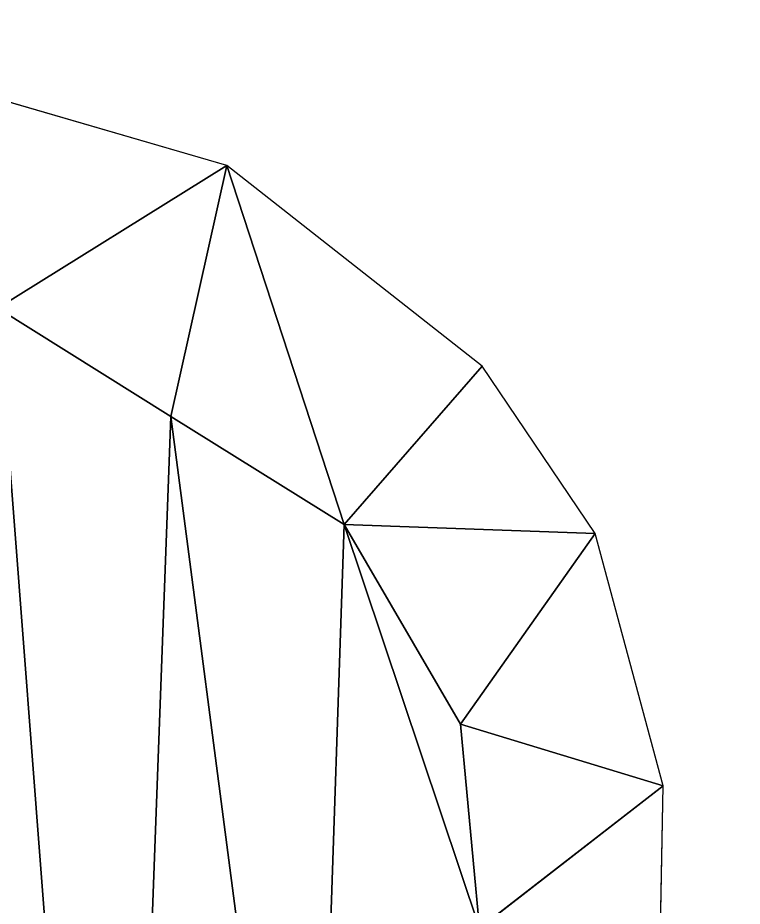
# Model space of a CAD drawing. Header units: inches. Extents: x -9483 to 9461, y -6412 to 6479.
# Drawn here: x 1325 to 2968, y 164 to 2178 of the extents above; entities that cross this region are included whole.
import ezdxf

# ---------------------------------------------------------------- set-up
doc = ezdxf.new("R2010")
doc.units = ezdxf.units.IN
doc.header["$MEASUREMENT"] = 0
doc.layers.get('0').update_dxf_attribs({"true_color": 0xff5454})
doc.layers.add('Google_Earth_Snapshot', color=7, linetype='Continuous', true_color=0x664400)

# ---------------------------------------------------------------- blocks, each defined once
blk = doc.blocks.new('Group_3')
at = {"color": 251, "true_color": 0x505050}
mesh = blk.add_polyface(dxfattribs=at)
corners = [(9311.1, -6412.4), (-9398.1, 6479.4), (-9483, -6164.2), (9461.4, 6154.8)]
mesh.append_faces([[corners[k] for k in face] for face in [(0, 1, 2), (1, 0, 3)]], dxfattribs={"vtx0": -1, "color": 251})

msp = doc.modelspace()

# ---------------------------------------------------------------- linework, layer by layer
for p, q in [((1798.8, 1843), (1097.4, 2046.6)), ((1798.8, 1843), (1278.7, 1519.6, 125.7)), ((1798.8, 1843), (1672.1, 1274.2, 125.7)), ((2378, 1388.1), (1798.8, 1843)), ((2065.4, 1028.8, 125.7), (1798.8, 1843)), ((1278.7, 1519.6, 125.7), (1672.1, 1274.2, 125.7)), ((2378, 1388.1), (2065.4, 1028.8, 125.7)), ((2634.1, 1008.4), (2378, 1388.1)), ((1672.1, 1274.2, 125.7), (2065.4, 1028.8, 125.7)), ((2328.8, 576.1, 125.7), (2065.4, 1028.8, 125.7)), ((2634.1, 1008.4), (2065.4, 1028.8, 125.7)), ((2634.1, 1008.4), (2328.8, 576.1, 125.7)), ((2788.5, 436.6), (2634.1, 1008.4)), ((2372.2, 114.1, 125.7), (2328.8, 576.1, 125.7)), ((2788.5, 436.6), (2328.8, 576.1, 125.7)), ((2372.2, 114.1, 125.7), (2788.5, 436.6)), ((2775.1, -254.8), (2788.5, 436.6))]:
    msp.add_line(p, q)

# ---------------------------------------------------------------- block references
at = {"layer": 'Google_Earth_Snapshot'}
msp.add_blockref('Group_3', (0, 0), dxfattribs=at)

# ---------------------------------------------------------------- meshes
at = {"color": 7, "true_color": 0xf4eeec}
mesh = msp.add_polyface(dxfattribs=at)
corners = [(1798.8, 1843), (1097.4, 2046.6), (1278.7, 1519.6, 125.7)]
mesh.append_faces([[corners[k] for k in face] for face in [(0, 1, 2)]], dxfattribs={"color": 7})
at = {"color": 97, "true_color": 0x446538}
mesh = msp.add_polyface(dxfattribs=at)
corners = [(-3022.6, -1055.2, 125.7), (-3578.3, 1091.5, 125.7), (-3578.3, 566.5, 125.7), (-3321.9, 1608.6, 125.7), (-2812.5, 1883.9, 125.7), (-2413.6, -2832.8, 125.7), (-1469.2, 1883.9, 125.7), (-2030.3, -3450.8, 125.7), (-1474.8, -3838.7, 125.7), (-822.5, -3838.7, 125.7), (1278.7, 1519.6, 125.7), (-112.1, -3526.4, 125.7), (669.9, -2971.7, 125.7), (1550.2, -2007.2, 125.7), (1672.1, 1274.2, 125.7), (1990.6, -1165.2, 125.7), (2065.4, 1028.8, 125.7), (2372.2, 114.1, 125.7), (2328.8, 576.1, 125.7)]
mesh.append_faces([[corners[k] for k in face] for face in [(0, 1, 2), (16, 17, 18)]], dxfattribs={"vtx0": -1, "color": 97})
mesh.append_faces([[corners[k] for k in face] for face in [(1, 0, 3), (3, 0, 4), (4, 5, 6), (6, 9, 10), (10, 13, 14), (14, 15, 16)]], dxfattribs={"vtx0": -1, "vtx1": -1, "color": 97})
mesh.append_faces([[corners[k] for k in face] for face in [(4, 0, 5), (6, 5, 7), (6, 7, 8), (6, 8, 9), (10, 9, 11), (10, 11, 12), (10, 12, 13), (14, 13, 15), (16, 15, 17)]], dxfattribs={"vtx0": -1, "vtx2": -1, "color": 97})
at = {"color": 7, "true_color": 0xf4eeec}
mesh = msp.add_polyface(dxfattribs=at)
corners = [(1798.8, 1843), (1278.7, 1519.6, 125.7), (1672.1, 1274.2, 125.7)]
mesh.append_faces([[corners[k] for k in face] for face in [(0, 1, 2)]], dxfattribs={"color": 7})
mesh = msp.add_polyface(dxfattribs=at)
corners = [(2065.4, 1028.8, 125.7), (1798.8, 1843), (1672.1, 1274.2, 125.7)]
mesh.append_faces([[corners[k] for k in face] for face in [(0, 1, 2)]], dxfattribs={"color": 7})
mesh = msp.add_polyface(dxfattribs=at)
corners = [(2378, 1388.1), (1798.8, 1843), (2065.4, 1028.8, 125.7)]
mesh.append_faces([[corners[k] for k in face] for face in [(0, 1, 2)]], dxfattribs={"color": 7})
mesh = msp.add_polyface(dxfattribs=at)
corners = [(2634.1, 1008.4), (2378, 1388.1), (2065.4, 1028.8, 125.7)]
mesh.append_faces([[corners[k] for k in face] for face in [(0, 1, 2)]], dxfattribs={"color": 7})
mesh = msp.add_polyface(dxfattribs=at)
corners = [(2634.1, 1008.4), (2065.4, 1028.8, 125.7), (2328.8, 576.1, 125.7)]
mesh.append_faces([[corners[k] for k in face] for face in [(0, 1, 2)]], dxfattribs={"color": 7})
mesh = msp.add_polyface(dxfattribs=at)
corners = [(2788.5, 436.6), (2634.1, 1008.4), (2328.8, 576.1, 125.7)]
mesh.append_faces([[corners[k] for k in face] for face in [(0, 1, 2)]], dxfattribs={"color": 7})
mesh = msp.add_polyface(dxfattribs=at)
corners = [(2788.5, 436.6), (2328.8, 576.1, 125.7), (2372.2, 114.1, 125.7)]
mesh.append_faces([[corners[k] for k in face] for face in [(0, 1, 2)]], dxfattribs={"color": 7})
mesh = msp.add_polyface(dxfattribs=at)
corners = [(2788.5, 436.6), (2372.2, 114.1, 125.7), (2775.1, -254.8)]
mesh.append_faces([[corners[k] for k in face] for face in [(0, 1, 2)]], dxfattribs={"color": 7})

doc.saveas('drawing.dxf')
